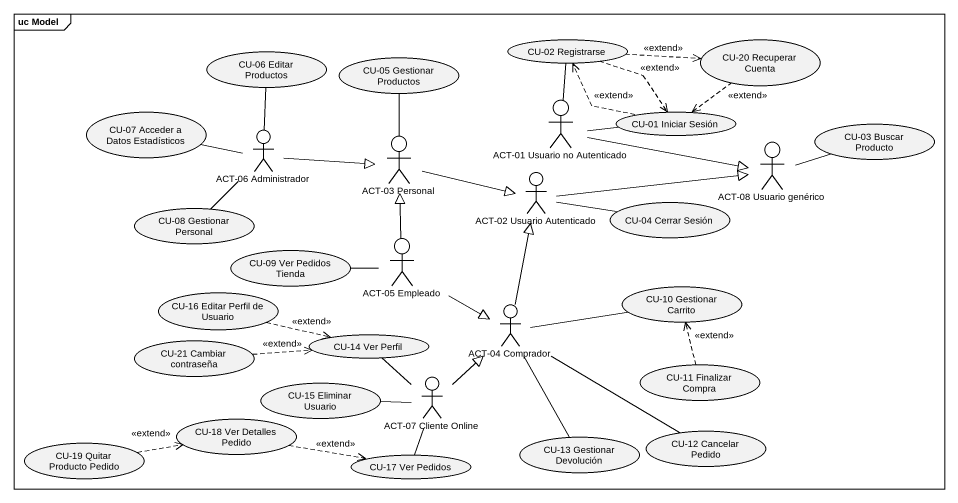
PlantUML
@startuml
mainframe uc Model
usecase "CU-02 Registrarse" as CU_02_Registrarse
usecase "CU-20 Recuperar Cuenta" as CU_20_Recuperar_Cuenta
usecase "CU-06 Editar Productos" as CU_06_Editar_Productos
usecase "CU-05 Gestionar Productos" as CU_05_Gestionar_Productos
usecase "CU-07 Acceder a Datos Estadísticos" as CU_07_Acceder_a_Datos
actor "ACT-01 Usuario no Autenticado" as ACT_01_Usuario_no
usecase "CU-01 Iniciar Sesión" as CU_01_Iniciar_Sesión
usecase "CU-03 Buscar Producto" as CU_03_Buscar_Producto
actor "ACT-06 Administrador" as ACT_06_Administrador
actor "ACT-03 Personal" as ACT_03_Personal
actor "ACT-08 Usuario genérico" as ACT_08_Usuario_genérico
actor "ACT-02 Usuario Autenticado" as ACT_02_Usuario_Autenticado
usecase "CU-08 Gestionar Personal" as CU_08_Gestionar_Personal
actor "ACT-05 Empleado" as ACT_05_Empleado
usecase "CU-04 Cerrar Sesión" as CU_04_Cerrar_Sesión
usecase "CU-09 Ver Pedidos Tienda" as CU_09_Ver_Pedidos_Tienda
usecase "CU-16 Editar Perfil de Usuario" as CU_16_Editar_Perfil_de
actor "ACT-04 Comprador" as ACT_04_Comprador
usecase "CU-10 Gestionar Carrito" as CU_10_Gestionar_Carrito
usecase "CU-21 Cambiar contraseña" as CU_21_Cambiar_contraseña
usecase "CU-14 Ver Perfil" as CU_14_Ver_Perfil
usecase "CU-15 Eliminar Usuario" as CU_15_Eliminar_Usuario
actor "ACT-07 Cliente Online" as ACT_07_Cliente_Online
usecase "CU-11 Finalizar Compra" as CU_11_Finalizar_Compra
usecase "CU-18 Ver Detalles Pedido" as CU_18_Ver_Detalles_Pedido
usecase "CU-12 Cancelar Pedido" as CU_12_Cancelar_Pedido
usecase "CU-19 Quitar Producto Pedido" as CU_19_Quitar_Producto_Pedido
usecase "CU-17 Ver Pedidos" as CU_17_Ver_Pedidos
usecase "CU-13 Gestionar Devolución" as CU_13_Gestionar_Devolución
CU_02_Registrarse .right.> CU_20_Recuperar_Cuenta : <<extend>>
CU_02_Registrarse ..> CU_01_Iniciar_Sesión : <<extend>>
CU_20_Recuperar_Cuenta ..> CU_01_Iniciar_Sesión : <<extend>>
CU_06_Editar_Productos -- ACT_06_Administrador
CU_07_Acceder_a_Datos -right- ACT_06_Administrador
ACT_01_Usuario_no -up- CU_02_Registrarse
ACT_01_Usuario_no -right-|> ACT_08_Usuario_genérico
CU_01_Iniciar_Sesión .up.> CU_02_Registrarse : <<extend>>
CU_01_Iniciar_Sesión -left- ACT_01_Usuario_no
CU_03_Buscar_Producto -left- ACT_08_Usuario_genérico
ACT_06_Administrador -right-|> ACT_03_Personal
ACT_03_Personal -up- CU_05_Gestionar_Productos
ACT_03_Personal -right-|> ACT_02_Usuario_Autenticado
ACT_02_Usuario_Autenticado -right-|> ACT_08_Usuario_genérico
ACT_02_Usuario_Autenticado -right- CU_04_Cerrar_Sesión
CU_08_Gestionar_Personal -up- ACT_06_Administrador
ACT_05_Empleado -up-|> ACT_03_Personal
ACT_05_Empleado -right-|> ACT_04_Comprador
CU_09_Ver_Pedidos_Tienda -right- ACT_05_Empleado
CU_16_Editar_Perfil_de .right.> CU_14_Ver_Perfil : <<extend>>
ACT_04_Comprador -up-|> ACT_02_Usuario_Autenticado
ACT_04_Comprador -right- CU_10_Gestionar_Carrito
ACT_04_Comprador -- CU_12_Cancelar_Pedido
CU_21_Cambiar_contraseña .right.> CU_14_Ver_Perfil : <<extend>>
CU_14_Ver_Perfil -- ACT_07_Cliente_Online
CU_15_Eliminar_Usuario -right- ACT_07_Cliente_Online
ACT_07_Cliente_Online -up-|> ACT_04_Comprador
ACT_07_Cliente_Online -- CU_17_Ver_Pedidos
CU_11_Finalizar_Compra .up.> CU_10_Gestionar_Carrito : <<extend>>
CU_18_Ver_Detalles_Pedido .right.> CU_17_Ver_Pedidos : <<extend>>
CU_19_Quitar_Producto_Pedido .right.> CU_18_Ver_Detalles_Pedido : <<extend>>
CU_13_Gestionar_Devolución -up- ACT_04_Comprador
@enduml
